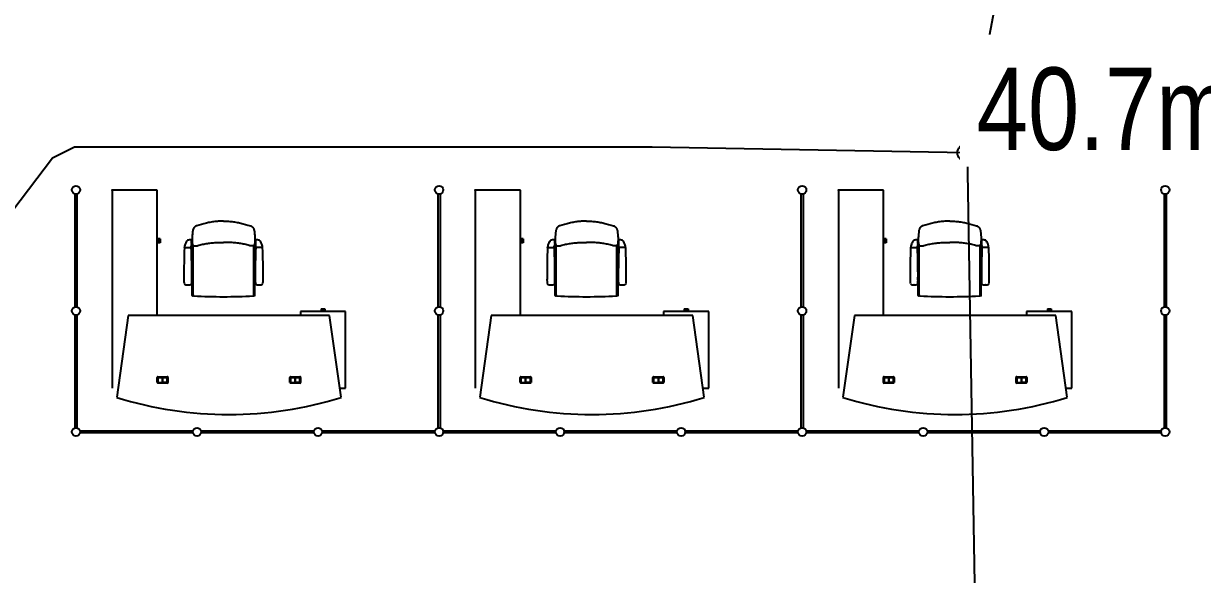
# Model space of a CAD drawing. Header units: millimetres. Extents: x 391350 to 515311, y -283575 to -199845.
# Drawn here: x 499002 to 509716, y -265434 to -260425 of the extents above; entities that cross this region are included whole.
import ezdxf

# ---------------------------------------------------------------- set-up
doc = ezdxf.new("R2010")
doc.units = ezdxf.units.MM
doc.set_wipeout_variables(frame=1)
doc.layers.add('Evac_Occupant', color=183, linetype='Continuous')
doc.layers.add('Evac_Path_Fail', color=1, linetype='Continuous')
doc.styles.get("Standard").update_dxf_attribs({"font": 'arial.ttf'})

msp = doc.modelspace()

# ---------------------------------------------------------------- linework, layer by layer
at = {"color": 0}
for p, q in [((499807, -261941), (499807, -263741)), ((500217, -261941), (499807, -261941)), ((500217, -263071), (500217, -261941)), ((503107, -261941), (503107, -263741)), ((503517, -261941), (503107, -261941)), ((503517, -263071), (503517, -261941)), ((506407, -261941), (506407, -263741)), ((506817, -261941), (506407, -261941)), ((506817, -263071), (506817, -261941)), ((499470, -263001), (499470, -261976)), ((499487, -261976), (499487, -263001)), ((502770, -263001), (502770, -261976)), ((502787, -261976), (502787, -263001)), ((506070, -263001), (506070, -261976)), ((506087, -261976), (506087, -263001)), ((509370, -263001), (509370, -261976)), ((509387, -261976), (509387, -263001)), ((500819, -262222), (500819, -262222)), ((500819, -262222), (500819, -262222)), ((504119, -262222), (504119, -262222)), ((504119, -262222), (504119, -262222)), ((507419, -262222), (507419, -262222)), ((507419, -262222), (507419, -262222)), ((500230, -262384), (500217, -262384)), ((500242, -262384), (500230, -262384)), ((500230, -262384), (500230, -262418)), ((500242, -262384), (500242, -262418)), ((503530, -262384), (503517, -262384)), ((503542, -262384), (503530, -262384)), ((503530, -262384), (503530, -262418)), ((503542, -262384), (503542, -262418)), ((506830, -262384), (506817, -262384)), ((506842, -262384), (506830, -262384)), ((506830, -262384), (506830, -262418)), ((506842, -262384), (506842, -262418)), ((500230, -262418), (500217, -262418)), ((500242, -262418), (500230, -262418)), ((500465, -262462, 0), (500465, -262459, 0)), ((500465, -262462, 0), (500525, -262462, 0)), ((500525, -262462, 0), (500525, -262448, 0)), ((500529, -262394, 0), (500529, -262432, 0)), ((500529, -262397, 0), (500532, -262402, 0)), ((500529, -262422, 0), (500529, -262402, 0)), ((500529, -262406, 0), (500529, -262404, 0)), ((500529, -262406, 0), (500529, -262418, 0)), ((500529, -262418, 0), (500529, -262420, 0)), ((500529, -262427, 0), (500532, -262422, 0)), ((500532, -262405, 0), (500532, -262402, 0)), ((500532, -262419, 0), (500532, -262405, 0)), ((500532, -262422, 0), (500532, -262419, 0)), ((500533, -262723), (500533, -262433)), ((500543, -262895), (500543, -262440)), ((501095, -262895), (501095, -262440)), ((501105, -262723), (501105, -262433)), ((501109, -262397, 0), (501106, -262402, 0)), ((501106, -262405, 0), (501106, -262402, 0)), ((501106, -262419, 0), (501106, -262405, 0)), ((501106, -262422, 0), (501106, -262419, 0)), ((501109, -262427, 0), (501106, -262422, 0)), ((501109, -262394, 0), (501109, -262432, 0)), ((501109, -262422, 0), (501109, -262402, 0)), ((501109, -262406, 0), (501109, -262404, 0)), ((501109, -262406, 0), (501109, -262418, 0)), ((501109, -262418, 0), (501109, -262420, 0)), ((501113, -262462, 0), (501113, -262448, 0)), ((501173, -262462, 0), (501113, -262462, 0)), ((501173, -262462, 0), (501173, -262459, 0)), ((503530, -262418), (503517, -262418)), ((503542, -262418), (503530, -262418)), ((503765, -262462, 0), (503765, -262459, 0)), ((503765, -262462, 0), (503825, -262462, 0)), ((503825, -262462, 0), (503825, -262448, 0)), ((503829, -262394, 0), (503829, -262432, 0)), ((503829, -262397, 0), (503832, -262402, 0)), ((503829, -262422, 0), (503829, -262402, 0)), ((503829, -262406, 0), (503829, -262404, 0)), ((503829, -262406, 0), (503829, -262418, 0)), ((503829, -262418, 0), (503829, -262420, 0)), ((503829, -262427, 0), (503832, -262422, 0)), ((503832, -262405, 0), (503832, -262402, 0)), ((503832, -262419, 0), (503832, -262405, 0)), ((503832, -262422, 0), (503832, -262419, 0)), ((503833, -262723), (503833, -262433)), ((503843, -262895), (503843, -262440)), ((504395, -262895), (504395, -262440)), ((504405, -262723), (504405, -262433)), ((504409, -262397, 0), (504406, -262402, 0)), ((504406, -262405, 0), (504406, -262402, 0)), ((504406, -262419, 0), (504406, -262405, 0)), ((504406, -262422, 0), (504406, -262419, 0)), ((504409, -262427, 0), (504406, -262422, 0)), ((504409, -262394, 0), (504409, -262432, 0)), ((504409, -262422, 0), (504409, -262402, 0)), ((504409, -262406, 0), (504409, -262404, 0)), ((504409, -262406, 0), (504409, -262418, 0)), ((504409, -262418, 0), (504409, -262420, 0)), ((504413, -262462, 0), (504413, -262448, 0)), ((504473, -262462, 0), (504413, -262462, 0)), ((504473, -262462, 0), (504473, -262459, 0)), ((506830, -262418), (506817, -262418)), ((506842, -262418), (506830, -262418)), ((507065, -262462, 0), (507065, -262459, 0)), ((507065, -262462, 0), (507125, -262462, 0)), ((507125, -262462, 0), (507125, -262448, 0)), ((507129, -262394, 0), (507129, -262432, 0)), ((507129, -262397, 0), (507132, -262402, 0)), ((507129, -262422, 0), (507129, -262402, 0)), ((507129, -262406, 0), (507129, -262404, 0)), ((507129, -262406, 0), (507129, -262418, 0)), ((507129, -262418, 0), (507129, -262420, 0)), ((507129, -262427, 0), (507132, -262422, 0)), ((507132, -262405, 0), (507132, -262402, 0)), ((507132, -262419, 0), (507132, -262405, 0)), ((507132, -262422, 0), (507132, -262419, 0)), ((507133, -262723), (507133, -262433)), ((507143, -262895), (507143, -262440)), ((507695, -262895), (507695, -262440)), ((507705, -262723), (507705, -262433)), ((507709, -262397, 0), (507706, -262402, 0)), ((507706, -262405, 0), (507706, -262402, 0)), ((507706, -262419, 0), (507706, -262405, 0)), ((507706, -262422, 0), (507706, -262419, 0)), ((507709, -262427, 0), (507706, -262422, 0)), ((507709, -262394, 0), (507709, -262432, 0)), ((507709, -262422, 0), (507709, -262402, 0)), ((507709, -262406, 0), (507709, -262404, 0)), ((507709, -262406, 0), (507709, -262418, 0)), ((507709, -262418, 0), (507709, -262420, 0)), ((507713, -262462, 0), (507713, -262448, 0)), ((507773, -262462, 0), (507713, -262462, 0)), ((507773, -262462, 0), (507773, -262459, 0)), ((500495, -262802, 0), (500494, -262802, 0)), ((500495, -262802, 0), (500496, -262802, 0)), ((500530, -262756), (500530, -262730)), ((500532, -262726), (500532, -262727)), ((500532, -262760), (500532, -262759)), ((500533, -262898), (500533, -262763)), ((501105, -262898), (501105, -262763)), ((501107, -262726), (501107, -262727)), ((501107, -262760), (501107, -262759)), ((501108, -262756), (501108, -262730)), ((501143, -262802, 0), (501142, -262802, 0)), ((501143, -262802, 0), (501144, -262802, 0)), ((503795, -262802, 0), (503794, -262802, 0)), ((503795, -262802, 0), (503796, -262802, 0)), ((503830, -262756), (503830, -262730)), ((503832, -262726), (503832, -262727)), ((503832, -262760), (503832, -262759)), ((503833, -262898), (503833, -262763)), ((504405, -262898), (504405, -262763)), ((504407, -262726), (504407, -262727)), ((504407, -262760), (504407, -262759)), ((504408, -262756), (504408, -262730)), ((504443, -262802, 0), (504442, -262802, 0)), ((504443, -262802, 0), (504444, -262802, 0)), ((507095, -262802, 0), (507094, -262802, 0)), ((507095, -262802, 0), (507096, -262802, 0)), ((507130, -262756), (507130, -262730)), ((507132, -262726), (507132, -262727)), ((507132, -262760), (507132, -262759)), ((507133, -262898), (507133, -262763)), ((507705, -262898), (507705, -262763)), ((507707, -262726), (507707, -262727)), ((507707, -262760), (507707, -262759)), ((507708, -262756), (507708, -262730)), ((507743, -262802, 0), (507742, -262802, 0)), ((507743, -262802, 0), (507744, -262802, 0)), ((500536, -262899), (500543, -262896)), ((501102, -262899), (501095, -262896)), ((503836, -262899), (503843, -262896)), ((504402, -262899), (504395, -262896)), ((507136, -262899), (507143, -262896)), ((507702, -262899), (507695, -262896)), ((501707, -263020), (501741, -263020)), ((501707, -263020), (501707, -263032)), ((501707, -263032), (501741, -263032)), ((501707, -263032), (501707, -263044)), ((501741, -263020), (501741, -263032)), ((501741, -263032), (501741, -263044)), ((505007, -263020), (505041, -263020)), ((505007, -263020), (505007, -263032)), ((505007, -263032), (505041, -263032)), ((505007, -263032), (505007, -263044)), ((505041, -263020), (505041, -263032)), ((505041, -263032), (505041, -263044)), ((508307, -263020), (508341, -263020)), ((508307, -263020), (508307, -263032)), ((508307, -263032), (508341, -263032)), ((508307, -263032), (508307, -263044)), ((508341, -263020), (508341, -263032)), ((508341, -263032), (508341, -263044)), ((499470, -264101), (499470, -263076)), ((499487, -263076), (499487, -264101)), ((499953, -263081), (499849, -263824)), ((501783, -263081), (499953, -263081)), ((501929, -263044), (501518, -263044)), ((501518, -263044), (501518, -263081)), ((501888, -263824), (501783, -263081)), ((501929, -263741), (501929, -263044)), ((502770, -264101), (502770, -263076)), ((502787, -263076), (502787, -264101)), ((503253, -263081), (503149, -263824)), ((505083, -263081), (503253, -263081)), ((505229, -263044), (504818, -263044)), ((504818, -263044), (504818, -263081)), ((505188, -263824), (505083, -263081)), ((505229, -263741), (505229, -263044)), ((506070, -264101), (506070, -263076)), ((506087, -263076), (506087, -264101)), ((506553, -263081), (506449, -263824)), ((508383, -263081), (506553, -263081)), ((508529, -263044), (508118, -263044)), ((508118, -263044), (508118, -263081)), ((508488, -263824), (508383, -263081)), ((508529, -263741), (508529, -263044)), ((509370, -264101), (509370, -263076)), ((509387, -263076), (509387, -264101)), ((500216, -263689), (500216, -263643)), ((500222, -263637), (500308, -263637)), ((500222, -263645), (500222, -263687)), ((500223, -263687), (500223, -263645)), ((500306, -263643), (500224, -263643)), ((500224, -263644), (500265, -263644)), ((500263, -263644), (500263, -263689)), ((500265, -263689), (500265, -263644)), ((500265, -263644), (500265, -263689)), ((500265, -263644), (500306, -263644)), ((500267, -263689), (500267, -263644)), ((500308, -263687), (500308, -263645)), ((500308, -263645), (500308, -263687)), ((500314, -263643), (500314, -263689)), ((501422, -263689), (501422, -263643)), ((501428, -263637), (501514, -263637)), ((501428, -263645), (501428, -263687)), ((501429, -263687), (501429, -263645)), ((501512, -263643), (501430, -263643)), ((501430, -263644), (501471, -263644)), ((501469, -263644), (501469, -263689)), ((501471, -263689), (501471, -263644)), ((501471, -263644), (501471, -263689)), ((501471, -263644), (501512, -263644)), ((501473, -263689), (501473, -263644)), ((501514, -263687), (501514, -263645)), ((501514, -263645), (501514, -263687)), ((501520, -263643), (501520, -263689)), ((503516, -263689), (503516, -263643)), ((503522, -263637), (503608, -263637)), ((503522, -263645), (503522, -263687)), ((503523, -263687), (503523, -263645)), ((503606, -263643), (503524, -263643)), ((503524, -263644), (503565, -263644)), ((503563, -263644), (503563, -263689)), ((503565, -263689), (503565, -263644)), ((503565, -263644), (503565, -263689)), ((503565, -263644), (503606, -263644)), ((503567, -263689), (503567, -263644)), ((503608, -263687), (503608, -263645)), ((503608, -263645), (503608, -263687)), ((503614, -263643), (503614, -263689)), ((504722, -263689), (504722, -263643)), ((504728, -263637), (504814, -263637)), ((504728, -263645), (504728, -263687)), ((504729, -263687), (504729, -263645)), ((504812, -263643), (504730, -263643)), ((504730, -263644), (504771, -263644)), ((504769, -263644), (504769, -263689)), ((504771, -263689), (504771, -263644)), ((504771, -263644), (504771, -263689)), ((504771, -263644), (504812, -263644)), ((504773, -263689), (504773, -263644)), ((504814, -263687), (504814, -263645)), ((504814, -263645), (504814, -263687)), ((504820, -263643), (504820, -263689)), ((506816, -263689), (506816, -263643)), ((506822, -263637), (506908, -263637)), ((506822, -263645), (506822, -263687)), ((506823, -263687), (506823, -263645)), ((506906, -263643), (506824, -263643)), ((506824, -263644), (506865, -263644)), ((506863, -263644), (506863, -263689)), ((506865, -263689), (506865, -263644)), ((506865, -263644), (506865, -263689)), ((506865, -263644), (506906, -263644)), ((506867, -263689), (506867, -263644)), ((506908, -263687), (506908, -263645)), ((506908, -263645), (506908, -263687)), ((506914, -263643), (506914, -263689)), ((508022, -263689), (508022, -263643)), ((508028, -263637), (508114, -263637)), ((508028, -263645), (508028, -263687)), ((508029, -263687), (508029, -263645)), ((508112, -263643), (508030, -263643)), ((508030, -263644), (508071, -263644)), ((508069, -263644), (508069, -263689)), ((508071, -263689), (508071, -263644)), ((508071, -263644), (508071, -263689)), ((508071, -263644), (508112, -263644)), ((508073, -263689), (508073, -263644)), ((508114, -263687), (508114, -263645)), ((508114, -263645), (508114, -263687)), ((508120, -263643), (508120, -263689)), ((500308, -263695), (500222, -263695)), ((500224, -263689), (500306, -263689)), ((500224, -263689), (500265, -263689)), ((500306, -263689), (500265, -263689)), ((501514, -263695), (501428, -263695)), ((501430, -263689), (501471, -263689)), ((501430, -263689), (501512, -263689)), ((501512, -263689), (501471, -263689)), ((501876, -263741), (501929, -263741)), ((503608, -263695), (503522, -263695)), ((503524, -263689), (503606, -263689)), ((503524, -263689), (503565, -263689)), ((503606, -263689), (503565, -263689)), ((504814, -263695), (504728, -263695)), ((504730, -263689), (504771, -263689)), ((504730, -263689), (504812, -263689)), ((504812, -263689), (504771, -263689)), ((505176, -263741), (505229, -263741)), ((506908, -263695), (506822, -263695)), ((506824, -263689), (506906, -263689)), ((506824, -263689), (506865, -263689)), ((506906, -263689), (506865, -263689)), ((508114, -263695), (508028, -263695)), ((508030, -263689), (508071, -263689)), ((508030, -263689), (508112, -263689)), ((508112, -263689), (508071, -263689)), ((508476, -263741), (508529, -263741)), ((499516, -264130), (500541, -264130)), ((500541, -264147), (499516, -264147)), ((500616, -264130), (501641, -264130)), ((501641, -264147), (500616, -264147)), ((501716, -264130), (502741, -264130)), ((502741, -264147), (501716, -264147)), ((502816, -264130), (503841, -264130)), ((503841, -264147), (502816, -264147)), ((503916, -264130), (504941, -264130)), ((504941, -264147), (503916, -264147)), ((505016, -264130), (506041, -264130)), ((506041, -264147), (505016, -264147)), ((506116, -264130), (507141, -264130)), ((507141, -264147), (506116, -264147)), ((507216, -264130), (508241, -264130)), ((508241, -264147), (507216, -264147)), ((508316, -264130), (509341, -264130)), ((509341, -264147), (508316, -264147))]:
    msp.add_line(p, q, dxfattribs=at)
at = {"color": 0, "extrusion": (0, 0, -1), "flags": 128}
for points in [[(-500819, -262222), (-500808, -262222), (-500796, -262222), (-500785, -262222), (-500774, -262223), (-500763, -262224), (-500751, -262225), (-500740, -262226), (-500729, -262227), (-500718, -262229), (-500707, -262231), (-500696, -262233), (-500684, -262235), (-500674, -262237), (-500663, -262240), (-500652, -262243), (-500641, -262246), (-500619, -262252), (-500597, -262258), (-500576, -262265), (-500573, -262265), (-500570, -262266), (-500568, -262268), (-500565, -262269), (-500563, -262270), (-500560, -262272), (-500558, -262274), (-500556, -262276), (-500554, -262278), (-500552, -262280), (-500551, -262282), (-500549, -262284), (-500548, -262287), (-500546, -262289), (-500545, -262292), (-500544, -262294), (-500543, -262297), (-500542, -262300), (-500541, -262302), (-500540, -262305), (-500539, -262311), (-500538, -262316), (-500537, -262328), (-500536, -262339), (-500535, -262350), (-500534, -262361), (-500533, -262372), (-500533, -262383), (-500533, -262395), (-500533, -262400), (-500533, -262406), (-500533, -262412), (-500534, -262418), (-500534, -262421), (-500535, -262424), (-500535, -262426), (-500536, -262429), (-500537, -262432), (-500538, -262434), (-500540, -262436), (-500542, -262439), (-500544, -262441), (-500545, -262442), (-500546, -262442), (-500547, -262443), (-500548, -262444), (-500551, -262445), (-500554, -262446), (-500557, -262446), (-500559, -262447), (-500562, -262447), (-500565, -262447), (-500568, -262447), (-500571, -262446), (-500574, -262446), (-500579, -262445), (-500585, -262443), (-500595, -262440), (-500606, -262437), (-500617, -262434), (-500628, -262432), (-500639, -262430), (-500650, -262428), (-500662, -262426), (-500673, -262424), (-500684, -262422), (-500695, -262421), (-500706, -262420), (-500718, -262419), (-500729, -262418), (-500740, -262417), (-500751, -262417), (-500763, -262416), (-500774, -262416), (-500796, -262415), (-500819, -262415)], [(-504119, -262222), (-504108, -262222), (-504096, -262222), (-504085, -262222), (-504074, -262223), (-504063, -262224), (-504051, -262225), (-504040, -262226), (-504029, -262227), (-504018, -262229), (-504007, -262231), (-503996, -262233), (-503984, -262235), (-503974, -262237), (-503963, -262240), (-503952, -262243), (-503941, -262246), (-503919, -262252), (-503897, -262258), (-503876, -262265), (-503873, -262265), (-503870, -262266), (-503868, -262268), (-503865, -262269), (-503863, -262270), (-503860, -262272), (-503858, -262274), (-503856, -262276), (-503854, -262278), (-503852, -262280), (-503851, -262282), (-503849, -262284), (-503848, -262287), (-503846, -262289), (-503845, -262292), (-503844, -262294), (-503843, -262297), (-503842, -262300), (-503841, -262302), (-503840, -262305), (-503839, -262311), (-503838, -262316), (-503837, -262328), (-503836, -262339), (-503835, -262350), (-503834, -262361), (-503833, -262372), (-503833, -262383), (-503833, -262395), (-503833, -262400), (-503833, -262406), (-503833, -262412), (-503834, -262418), (-503834, -262421), (-503835, -262424), (-503835, -262426), (-503836, -262429), (-503837, -262432), (-503838, -262434), (-503840, -262436), (-503842, -262439), (-503844, -262441), (-503845, -262442), (-503846, -262442), (-503847, -262443), (-503848, -262444), (-503851, -262445), (-503854, -262446), (-503857, -262446), (-503859, -262447), (-503862, -262447), (-503865, -262447), (-503868, -262447), (-503871, -262446), (-503874, -262446), (-503879, -262445), (-503885, -262443), (-503895, -262440), (-503906, -262437), (-503917, -262434), (-503928, -262432), (-503939, -262430), (-503950, -262428), (-503962, -262426), (-503973, -262424), (-503984, -262422), (-503995, -262421), (-504006, -262420), (-504018, -262419), (-504029, -262418), (-504040, -262417), (-504051, -262417), (-504063, -262416), (-504074, -262416), (-504096, -262415), (-504119, -262415)], [(-507419, -262222), (-507408, -262222), (-507396, -262222), (-507385, -262222), (-507374, -262223), (-507363, -262224), (-507351, -262225), (-507340, -262226), (-507329, -262227), (-507318, -262229), (-507307, -262231), (-507296, -262233), (-507284, -262235), (-507274, -262237), (-507263, -262240), (-507252, -262243), (-507241, -262246), (-507219, -262252), (-507197, -262258), (-507176, -262265), (-507173, -262265), (-507170, -262266), (-507168, -262268), (-507165, -262269), (-507163, -262270), (-507160, -262272), (-507158, -262274), (-507156, -262276), (-507154, -262278), (-507152, -262280), (-507151, -262282), (-507149, -262284), (-507148, -262287), (-507146, -262289), (-507145, -262292), (-507144, -262294), (-507143, -262297), (-507142, -262300), (-507141, -262302), (-507140, -262305), (-507139, -262311), (-507138, -262316), (-507137, -262328), (-507136, -262339), (-507135, -262350), (-507134, -262361), (-507133, -262372), (-507133, -262383), (-507133, -262395), (-507133, -262400), (-507133, -262406), (-507133, -262412), (-507134, -262418), (-507134, -262421), (-507135, -262424), (-507135, -262426), (-507136, -262429), (-507137, -262432), (-507138, -262434), (-507140, -262436), (-507142, -262439), (-507144, -262441), (-507145, -262442), (-507146, -262442), (-507147, -262443), (-507148, -262444), (-507151, -262445), (-507154, -262446), (-507157, -262446), (-507159, -262447), (-507162, -262447), (-507165, -262447), (-507168, -262447), (-507171, -262446), (-507174, -262446), (-507179, -262445), (-507185, -262443), (-507195, -262440), (-507206, -262437), (-507217, -262434), (-507228, -262432), (-507239, -262430), (-507250, -262428), (-507262, -262426), (-507273, -262424), (-507284, -262422), (-507295, -262421), (-507306, -262420), (-507318, -262419), (-507329, -262418), (-507340, -262417), (-507351, -262417), (-507363, -262416), (-507374, -262416), (-507396, -262415), (-507419, -262415)]]:
    msp.add_lwpolyline(points, dxfattribs=at)
at = {"color": 0, "flags": 128}
for points in [[(500819, -262222), (500830, -262222), (500842, -262222), (500853, -262222), (500864, -262223), (500875, -262224), (500887, -262225), (500898, -262226), (500909, -262227), (500920, -262229), (500932, -262231), (500943, -262233), (500954, -262235), (500965, -262237), (500975, -262240), (500986, -262243), (500997, -262246), (501019, -262252), (501041, -262258), (501063, -262265), (501065, -262265), (501068, -262266), (501070, -262268), (501073, -262269), (501075, -262270), (501078, -262272), (501080, -262274), (501082, -262276), (501084, -262278), (501086, -262280), (501088, -262282), (501089, -262284), (501091, -262287), (501092, -262289), (501093, -262292), (501094, -262294), (501095, -262297), (501096, -262300), (501097, -262302), (501098, -262305), (501099, -262311), (501100, -262316), (501101, -262328), (501102, -262339), (501103, -262350), (501104, -262361), (501105, -262372), (501105, -262383), (501105, -262395), (501105, -262400), (501105, -262406), (501105, -262412), (501104, -262418), (501104, -262421), (501104, -262424), (501103, -262426), (501102, -262429), (501101, -262432), (501100, -262434), (501098, -262436), (501096, -262439), (501094, -262441), (501093, -262442), (501092, -262442), (501091, -262443), (501090, -262444), (501087, -262445), (501084, -262446), (501082, -262446), (501079, -262447), (501076, -262447), (501073, -262447), (501070, -262447), (501067, -262446), (501064, -262446), (501059, -262445), (501053, -262443), (501043, -262440), (501032, -262437), (501021, -262434), (501010, -262432), (500999, -262430), (500988, -262428), (500976, -262426), (500965, -262424), (500954, -262422), (500943, -262421), (500932, -262420), (500920, -262419), (500909, -262418), (500898, -262417), (500887, -262417), (500875, -262416), (500864, -262416), (500842, -262415), (500819, -262415)], [(504119, -262222), (504130, -262222), (504142, -262222), (504153, -262222), (504164, -262223), (504175, -262224), (504187, -262225), (504198, -262226), (504209, -262227), (504220, -262229), (504232, -262231), (504243, -262233), (504254, -262235), (504265, -262237), (504275, -262240), (504286, -262243), (504297, -262246), (504319, -262252), (504341, -262258), (504363, -262265), (504365, -262265), (504368, -262266), (504370, -262268), (504373, -262269), (504375, -262270), (504378, -262272), (504380, -262274), (504382, -262276), (504384, -262278), (504386, -262280), (504388, -262282), (504389, -262284), (504391, -262287), (504392, -262289), (504393, -262292), (504394, -262294), (504395, -262297), (504396, -262300), (504397, -262302), (504398, -262305), (504399, -262311), (504400, -262316), (504401, -262328), (504402, -262339), (504403, -262350), (504404, -262361), (504405, -262372), (504405, -262383), (504405, -262395), (504405, -262400), (504405, -262406), (504405, -262412), (504404, -262418), (504404, -262421), (504404, -262424), (504403, -262426), (504402, -262429), (504401, -262432), (504400, -262434), (504398, -262436), (504396, -262439), (504394, -262441), (504393, -262442), (504392, -262442), (504391, -262443), (504390, -262444), (504387, -262445), (504384, -262446), (504382, -262446), (504379, -262447), (504376, -262447), (504373, -262447), (504370, -262447), (504367, -262446), (504364, -262446), (504359, -262445), (504353, -262443), (504343, -262440), (504332, -262437), (504321, -262434), (504310, -262432), (504299, -262430), (504288, -262428), (504276, -262426), (504265, -262424), (504254, -262422), (504243, -262421), (504232, -262420), (504220, -262419), (504209, -262418), (504198, -262417), (504187, -262417), (504175, -262416), (504164, -262416), (504142, -262415), (504119, -262415)], [(507419, -262222), (507430, -262222), (507442, -262222), (507453, -262222), (507464, -262223), (507475, -262224), (507487, -262225), (507498, -262226), (507509, -262227), (507520, -262229), (507532, -262231), (507543, -262233), (507554, -262235), (507565, -262237), (507575, -262240), (507586, -262243), (507597, -262246), (507619, -262252), (507641, -262258), (507663, -262265), (507665, -262265), (507668, -262266), (507670, -262268), (507673, -262269), (507675, -262270), (507678, -262272), (507680, -262274), (507682, -262276), (507684, -262278), (507686, -262280), (507688, -262282), (507689, -262284), (507691, -262287), (507692, -262289), (507693, -262292), (507694, -262294), (507695, -262297), (507696, -262300), (507697, -262302), (507698, -262305), (507699, -262311), (507700, -262316), (507701, -262328), (507702, -262339), (507703, -262350), (507704, -262361), (507705, -262372), (507705, -262383), (507705, -262395), (507705, -262400), (507705, -262406), (507705, -262412), (507704, -262418), (507704, -262421), (507704, -262424), (507703, -262426), (507702, -262429), (507701, -262432), (507700, -262434), (507698, -262436), (507696, -262439), (507694, -262441), (507693, -262442), (507692, -262442), (507691, -262443), (507690, -262444), (507687, -262445), (507684, -262446), (507682, -262446), (507679, -262447), (507676, -262447), (507673, -262447), (507670, -262447), (507667, -262446), (507664, -262446), (507659, -262445), (507653, -262443), (507643, -262440), (507632, -262437), (507621, -262434), (507610, -262432), (507599, -262430), (507588, -262428), (507576, -262426), (507565, -262424), (507554, -262422), (507543, -262421), (507532, -262420), (507520, -262419), (507509, -262418), (507498, -262417), (507487, -262417), (507475, -262416), (507464, -262416), (507442, -262415), (507419, -262415)]]:
    msp.add_lwpolyline(points, dxfattribs=at)
at = {"color": 0}
for centre in [(499478, -261938), (502778, -261938), (506078, -261938), (509378, -261938), (499478, -263038), (502778, -263038), (506078, -263038), (509378, -263038), (499478, -264138), (500578, -264138), (501678, -264138), (502778, -264138), (503878, -264138), (504978, -264138), (506078, -264138), (507178, -264138), (508278, -264138), (509378, -264138)]:
    msp.add_circle(centre, 38, dxfattribs=at)
for centre, radius, start, end in [((507359, -262723, 0), 6900, 177.8375, 180.1073), ((500465, -262463, 0), 0.8, 90, 177.8375), ((500535, -262459, 0), 70, 163.8763, 180), ((500564, -262467, 0), 100, 146.194, 163.8763), ((500605, -262495, 0), 150, 138.8841, 146.194), ((500493, -262397, 0), 0.5, 100.4377, 138.8841), ((500605, -262495, 0), 150, 138.8175, 138.8841), ((500547, -262691, 0), 300, 93.7447, 100.4377), ((500547, -262691, 0), 300, 100.4377, 100.471), ((500560, -262448, 0), 35, 152.3396, 180), ((500525, -262463, 0), 0.8, 2.1625, 90), ((493631, -262723, 0), 6900, 359.8927, 2.1625), ((500528, -262394, 0), 1.5, 0, 93.7447), ((500549, -262433), 16, 152.0906, 180), ((501089, -262433), 16, 0, 27.9094), ((508007, -262723, 0), 6900, 177.8375, 180.1073), ((501111, -262394, 0), 1.5, 86.2553, 180), ((501078, -262448, 0), 35, 0, 27.6604), ((501091, -262691, 0), 300, 79.5623, 86.2553), ((501113, -262463, 0), 0.8, 90, 177.8375), ((501145, -262397, 0), 0.5, 41.1159, 79.5623), ((501091, -262691, 0), 300, 79.529, 79.5623), ((501033, -262495, 0), 150, 41.1159, 41.1825), ((501033, -262495, 0), 150, 33.806, 41.1159), ((501074, -262467, 0), 100, 16.1237, 33.806), ((501103, -262459, 0), 70, 0, 16.1237), ((501173, -262463, 0), 0.8, 2.1625, 90), ((494279, -262723, 0), 6900, 359.8927, 2.1625), ((510659, -262723, 0), 6900, 177.8375, 180.1073), ((503765, -262463, 0), 0.8, 90, 177.8375), ((503835, -262459, 0), 70, 163.8763, 180), ((503864, -262467, 0), 100, 146.194, 163.8763), ((503905, -262495, 0), 150, 138.8841, 146.194), ((503793, -262397, 0), 0.5, 100.4377, 138.8841), ((503905, -262495, 0), 150, 138.8175, 138.8841), ((503847, -262691, 0), 300, 93.7447, 100.4377), ((503847, -262691, 0), 300, 100.4377, 100.471), ((503860, -262448, 0), 35, 152.3396, 180), ((503825, -262463, 0), 0.8, 2.1625, 90), ((496931, -262723, 0), 6900, 359.8927, 2.1625), ((503828, -262394, 0), 1.5, 0, 93.7447), ((503849, -262433), 16, 152.0906, 180), ((504389, -262433), 16, 0, 27.9094), ((511307, -262723, 0), 6900, 177.8375, 180.1073), ((504411, -262394, 0), 1.5, 86.2553, 180), ((504378, -262448, 0), 35, 0, 27.6604), ((504391, -262691, 0), 300, 79.5623, 86.2553), ((504413, -262463, 0), 0.8, 90, 177.8375), ((504445, -262397, 0), 0.5, 41.1159, 79.5623), ((504391, -262691, 0), 300, 79.529, 79.5623), ((504333, -262495, 0), 150, 41.1159, 41.1825), ((504333, -262495, 0), 150, 33.806, 41.1159), ((504374, -262467, 0), 100, 16.1237, 33.806), ((504403, -262459, 0), 70, 0, 16.1237), ((504473, -262463, 0), 0.8, 2.1625, 90), ((497579, -262723, 0), 6900, 359.8927, 2.1625), ((513959, -262723, 0), 6900, 177.8375, 180.1073), ((507065, -262463, 0), 0.8, 90, 177.8375), ((507135, -262459, 0), 70, 163.8763, 180), ((507164, -262467, 0), 100, 146.194, 163.8763), ((507205, -262495, 0), 150, 138.8841, 146.194), ((507093, -262397, 0), 0.5, 100.4377, 138.8841), ((507205, -262495, 0), 150, 138.8175, 138.8841), ((507147, -262691, 0), 300, 93.7447, 100.4377), ((507147, -262691, 0), 300, 100.4377, 100.471), ((507160, -262448, 0), 35, 152.3396, 180), ((507125, -262463, 0), 0.8, 2.1625, 90), ((500231, -262723, 0), 6900, 359.8927, 2.1625), ((507128, -262394, 0), 1.5, 0, 93.7447), ((507149, -262433), 16, 152.0906, 180), ((507689, -262433), 16, 0, 27.9094), ((514607, -262723, 0), 6900, 177.8375, 180.1073), ((507711, -262394, 0), 1.5, 86.2553, 180), ((507678, -262448, 0), 35, 0, 27.6604), ((507691, -262691, 0), 300, 79.5623, 86.2553), ((507713, -262463, 0), 0.8, 90, 177.8375), ((507745, -262397, 0), 0.5, 41.1159, 79.5623), ((507691, -262691, 0), 300, 79.529, 79.5623), ((507633, -262495, 0), 150, 41.1159, 41.1825), ((507633, -262495, 0), 150, 33.806, 41.1159), ((507674, -262467, 0), 100, 16.1237, 33.806), ((507703, -262459, 0), 70, 0, 16.1237), ((507773, -262463, 0), 0.8, 2.1625, 90), ((500879, -262723, 0), 6900, 359.8927, 2.1625), ((501721, -262752, 0), 1262, 179.2836, 181.1715), ((500497, -262777, 0), 37.4, 180.2124, 200.2593), ((500475, -262786, 0), 13.7, 199.4299, 238.4709), ((500479, -262778, 0), 22.5, 238.7282, 262.0131), ((500487, -262742, 0), 59.9, 259.4704, 267.393), ((500496, -262565, 0), 237, 267.0251, 269.4324), ((500494, -262565, 0), 237, 270.5676, 272.9749), ((500503, -262742, 0), 59.9, 272.607, 280.5296), ((500511, -262778, 0), 22.5, 277.9869, 301.2718), ((500516, -262786, 0), 13.7, 301.5291, 340.5701), ((500493, -262777, 0), 37.4, 339.7407, 359.7876), ((500535, -262730), 5, 135, 180), ((500535, -262756), 5, 180, 225), ((499269, -262752, 0), 1262, 358.8285, 0.7164), ((500528, -262723), 5, 315, 0), ((500528, -262763), 5, 0, 45), ((501110, -262723), 5, 180, 225), ((501110, -262763), 5, 135, 180), ((501103, -262730), 5, 0, 45), ((502369, -262752, 0), 1262, 179.2836, 181.1715), ((501103, -262756), 5, 315, 0), ((501145, -262777, 0), 37.4, 180.2124, 200.2593), ((501123, -262786, 0), 13.7, 199.4299, 238.4709), ((501127, -262778, 0), 22.5, 238.7282, 262.0131), ((501135, -262742, 0), 59.9, 259.4704, 267.393), ((501144, -262565, 0), 237, 267.0251, 269.4324), ((501142, -262565, 0), 237, 270.5676, 272.9749), ((501151, -262742, 0), 59.9, 272.607, 280.5296), ((501159, -262778, 0), 22.5, 277.9869, 301.2718), ((501164, -262786, 0), 13.7, 301.5291, 340.5701), ((501141, -262777, 0), 37.4, 339.7407, 359.7876), ((499917, -262752, 0), 1262, 358.8285, 0.7164), ((505021, -262752, 0), 1262, 179.2836, 181.1715), ((503797, -262777, 0), 37.4, 180.2124, 200.2593), ((503775, -262786, 0), 13.7, 199.4299, 238.4709), ((503779, -262778, 0), 22.5, 238.7282, 262.0131), ((503787, -262742, 0), 59.9, 259.4704, 267.393), ((503796, -262565, 0), 237, 267.0251, 269.4324), ((503794, -262565, 0), 237, 270.5676, 272.9749), ((503803, -262742, 0), 59.9, 272.607, 280.5296), ((503811, -262778, 0), 22.5, 277.9869, 301.2718), ((503816, -262786, 0), 13.7, 301.5291, 340.5701), ((503793, -262777, 0), 37.4, 339.7407, 359.7876), ((503835, -262730), 5, 135, 180), ((503835, -262756), 5, 180, 225), ((502569, -262752, 0), 1262, 358.8285, 0.7164), ((503828, -262723), 5, 315, 0), ((503828, -262763), 5, 0, 45), ((504410, -262723), 5, 180, 225), ((504410, -262763), 5, 135, 180), ((504403, -262730), 5, 0, 45), ((505669, -262752, 0), 1262, 179.2836, 181.1715), ((504403, -262756), 5, 315, 0), ((504445, -262777, 0), 37.4, 180.2124, 200.2593), ((504423, -262786, 0), 13.7, 199.4299, 238.4709), ((504427, -262778, 0), 22.5, 238.7282, 262.0131), ((504435, -262742, 0), 59.9, 259.4704, 267.393), ((504444, -262565, 0), 237, 267.0251, 269.4324), ((504442, -262565, 0), 237, 270.5676, 272.9749), ((504451, -262742, 0), 59.9, 272.607, 280.5296), ((504459, -262778, 0), 22.5, 277.9869, 301.2718), ((504464, -262786, 0), 13.7, 301.5291, 340.5701), ((504441, -262777, 0), 37.4, 339.7407, 359.7876), ((503217, -262752, 0), 1262, 358.8285, 0.7164), ((508321, -262752, 0), 1262, 179.2836, 181.1715), ((507097, -262777, 0), 37.4, 180.2124, 200.2593), ((507075, -262786, 0), 13.7, 199.4299, 238.4709), ((507079, -262778, 0), 22.5, 238.7282, 262.0131), ((507087, -262742, 0), 59.9, 259.4704, 267.393), ((507096, -262565, 0), 237, 267.0251, 269.4324), ((507094, -262565, 0), 237, 270.5676, 272.9749), ((507103, -262742, 0), 59.9, 272.607, 280.5296), ((507111, -262778, 0), 22.5, 277.9869, 301.2718), ((507116, -262786, 0), 13.7, 301.5291, 340.5701), ((507093, -262777, 0), 37.4, 339.7407, 359.7876), ((507135, -262730), 5, 135, 180), ((507135, -262756), 5, 180, 225), ((505869, -262752, 0), 1262, 358.8285, 0.7164), ((507128, -262723), 5, 315, 0), ((507128, -262763), 5, 0, 45), ((507710, -262723), 5, 180, 225), ((507710, -262763), 5, 135, 180), ((507703, -262730), 5, 0, 45), ((508969, -262752, 0), 1262, 179.2836, 181.1715), ((507703, -262756), 5, 315, 0), ((507745, -262777, 0), 37.4, 180.2124, 200.2593), ((507723, -262786, 0), 13.7, 199.4299, 238.4709), ((507727, -262778, 0), 22.5, 238.7282, 262.0131), ((507735, -262742, 0), 59.9, 259.4704, 267.393), ((507744, -262565, 0), 237, 267.0251, 269.4324), ((507742, -262565, 0), 237, 270.5676, 272.9749), ((507751, -262742, 0), 59.9, 272.607, 280.5296), ((507759, -262778, 0), 22.5, 277.9869, 301.2718), ((507764, -262786, 0), 13.7, 301.5291, 340.5701), ((507741, -262777, 0), 37.4, 339.7407, 359.7876), ((506517, -262752, 0), 1262, 358.8285, 0.7164), ((500535, -262898), 2, 180, 295.8508), ((500550, -262895), 7, 180, 266.9154), ((500819, -257903), 5006, 266.9154, 270), ((500819, -257903), 5006, 270, 273.0846), ((501088, -262895), 7, 273.0846, 0), ((501103, -262898), 2, 244.1492, 0), ((503835, -262898), 2, 180, 295.8508), ((503850, -262895), 7, 180, 266.9154), ((504119, -257903), 5006, 266.9154, 270), ((504119, -257903), 5006, 270, 273.0846), ((504388, -262895), 7, 273.0846, 0), ((504403, -262898), 2, 244.1492, 0), ((507135, -262898), 2, 180, 295.8508), ((507150, -262895), 7, 180, 266.9154), ((507419, -257903), 5006, 266.9154, 270), ((507419, -257903), 5006, 270, 273.0846), ((507688, -262895), 7, 273.0846, 0), ((507703, -262898), 2, 244.1492, 0), ((500222, -263643), 6, 90, 180), ((500224, -263645), 2, 90, 180), ((500224, -263645), 1.5, 90, 180), ((500306, -263645), 2, 0, 90), ((500306, -263645), 1.5, 0, 90), ((500308, -263643), 6, 0, 90), ((501428, -263643), 6, 90, 180), ((501430, -263645), 2, 90, 180), ((501430, -263645), 1.5, 90, 180), ((501512, -263645), 2, 0, 90), ((501512, -263645), 1.5, 0, 90), ((501514, -263643), 6, 0, 90), ((503522, -263643), 6, 90, 180), ((503524, -263645), 2, 90, 180), ((503524, -263645), 1.5, 90, 180), ((503606, -263645), 2, 0, 90), ((503606, -263645), 1.5, 0, 90), ((503608, -263643), 6, 0, 90), ((504728, -263643), 6, 90, 180), ((504730, -263645), 2, 90, 180), ((504730, -263645), 1.5, 90, 180), ((504812, -263645), 2, 0, 90), ((504812, -263645), 1.5, 0, 90), ((504814, -263643), 6, 0, 90), ((506822, -263643), 6, 90, 180), ((506824, -263645), 2, 90, 180), ((506824, -263645), 1.5, 90, 180), ((506906, -263645), 2, 0, 90), ((506906, -263645), 1.5, 0, 90), ((506908, -263643), 6, 0, 90), ((508028, -263643), 6, 90, 180), ((508030, -263645), 2, 90, 180), ((508030, -263645), 1.5, 90, 180), ((508112, -263645), 2, 0, 90), ((508112, -263645), 1.5, 0, 90), ((508114, -263643), 6, 0, 90), ((500222, -263689), 6, 180, 270), ((500224, -263687), 2, 180, 270), ((500224, -263687), 1.5, 180, 270), ((500306, -263687), 2, 270, 0), ((500306, -263687), 1.5, 270, 0), ((500308, -263689), 6, 270, 0), ((501428, -263689), 6, 180, 270), ((501430, -263687), 2, 180, 270), ((501430, -263687), 1.5, 180, 270), ((501512, -263687), 1.5, 270, 0), ((501512, -263687), 2, 270, 0), ((501514, -263689), 6, 270, 0), ((503522, -263689), 6, 180, 270), ((503524, -263687), 2, 180, 270), ((503524, -263687), 1.5, 180, 270), ((503606, -263687), 2, 270, 0), ((503606, -263687), 1.5, 270, 0), ((503608, -263689), 6, 270, 0), ((504728, -263689), 6, 180, 270), ((504730, -263687), 2, 180, 270), ((504730, -263687), 1.5, 180, 270), ((504812, -263687), 1.5, 270, 0), ((504812, -263687), 2, 270, 0), ((504814, -263689), 6, 270, 0), ((506822, -263689), 6, 180, 270), ((506824, -263687), 2, 180, 270), ((506824, -263687), 1.5, 180, 270), ((506906, -263687), 2, 270, 0), ((506906, -263687), 1.5, 270, 0), ((506908, -263689), 6, 270, 0), ((508028, -263689), 6, 180, 270), ((508030, -263687), 2, 180, 270), ((508030, -263687), 1.5, 180, 270), ((508112, -263687), 1.5, 270, 0), ((508112, -263687), 2, 270, 0), ((508114, -263689), 6, 270, 0), ((500868, -260591), 3390, 252.5003, 287.4997), ((504168, -260591), 3390, 252.5003, 287.4997), ((507468, -260591), 3390, 252.5003, 287.4997)]:
    msp.add_arc(centre, radius, start, end, dxfattribs=at)
for p in [(499807, -261941), (503107, -261941), (506407, -261941)]:
    msp.add_point(p, dxfattribs=at)
at = {"layer": 'Evac_Occupant'}
msp.add_lwpolyline([(466115, -251082), (476119, -251082), (498658, -251082), (509557, -251082), (507579, -261603), (507721, -269970), (507830, -276144), (486491, -274811), (462153, -273439)], dxfattribs=at)
at = {"layer": 'Evac_Path_Fail'}
msp.add_lwpolyline([(507564, -261600), (504714, -261550), (499464, -261550), (499264, -261650), (498314, -262900), (498314, -265050), (498164, -265250), (497364, -266000), (496564, -277550), (495164, -278800), (482014, -278800), (481814, -278950), (481564, -279350)], dxfattribs=at)
msp.add_circle((507564, -261600), 75, dxfattribs=at)

# ---------------------------------------------------------------- next in the draw order: wipeouts: each hides what was drawn before it
msp.add_wipeout([(507514, -261725), (510364, -261725), (510364, -260525), (507514, -260525)]).dxf.layer = 'Evac_Path_Fail'

# ---------------------------------------------------------------- next in the draw order: texts
at = {"layer": 'Evac_Path_Fail', "width": 0.8}
msp.add_text('40.7m', height=750, dxfattribs=at).set_placement((507664, -261575))

doc.saveas('drawing.dxf')
